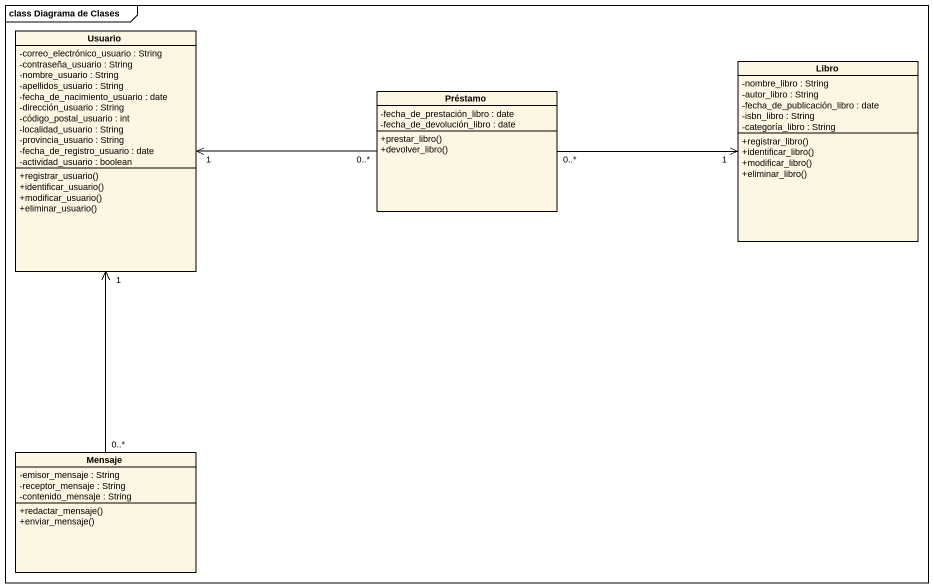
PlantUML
@startuml
mainframe class Diagrama de Clases
hide circle
hide empty members
skinparam classAttributeIconSize 0
class Usuario {
  -correo_electrónico_usuario : String
  -contraseña_usuario : String
  -nombre_usuario : String
  -apellidos_usuario : String
  -fecha_de_nacimiento_usuario : date
  -dirección_usuario : String
  -código_postal_usuario : int
  -localidad_usuario : String
  -provincia_usuario : String
  -fecha_de_registro_usuario : date
  -actividad_usuario : boolean
  +registrar_usuario()
  +identificar_usuario()
  +modificar_usuario()
  +eliminar_usuario()
}
class Libro {
  -nombre_libro : String
  -autor_libro : String
  -fecha_de_publicación_libro : date
  -isbn_libro : String
  -categoría_libro : String
  +registrar_libro()
  +identificar_libro()
  +modificar_libro()
  +eliminar_libro()
}
class Préstamo {
  -fecha_de_prestación_libro : date
  -fecha_de_devolución_libro : date
  +prestar_libro()
  +devolver_libro()
}
class Mensaje {
  -emisor_mensaje : String
  -receptor_mensaje : String
  -contenido_mensaje : String
  +redactar_mensaje()
  +enviar_mensaje()
}
Préstamo "0..*" -left-> "1" Usuario
Préstamo "0..*" -right-> "1" Libro
Mensaje "0..*" -up-> "1" Usuario
@enduml
